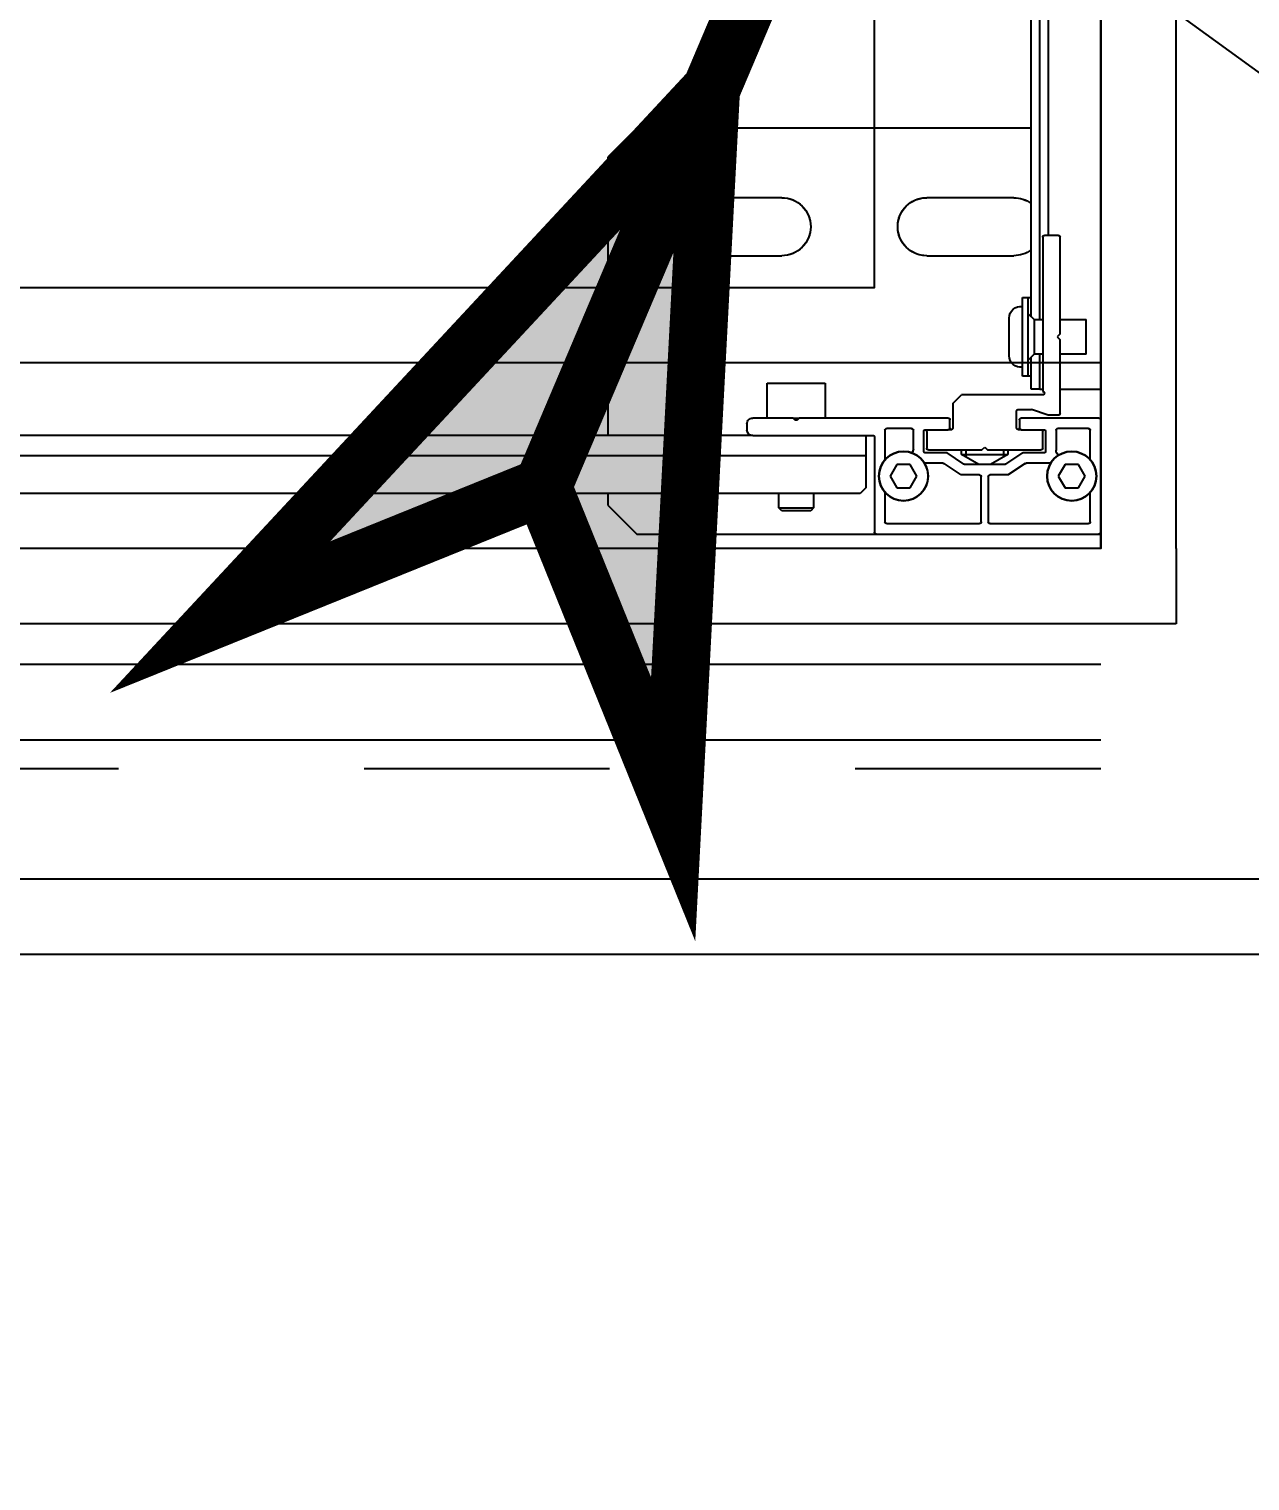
# Model space of a CAD drawing. Extents: x -2932 to 12371, y 2178 to 6224.
# Drawn here: x 3790.44 to 3811.49, y 3233.4 to 3258.43 of the extents above; entities that cross this region are included whole.
import ezdxf

# ---------------------------------------------------------------- set-up
doc = ezdxf.new("R2010")
doc.units = 0
doc.header["$PDMODE"] = 67
for name, pattern in [('ACAD_ISO02W100', [15, 12, -3]), ('prlm_ef', [0.165, 0.1, -0.065]), ('prlm_vmc', [0.282222, 0.141111, -0.141111])]:
    doc.linetypes.add(name, pattern=pattern)
doc.layers.get('0').update_dxf_attribs({"color": 252})
for name, color, linetype in [('_GAZELEC-EAU CHAUDE', 1, 'Continuous'), ('B aménagement intérieur', 252, 'Continuous'), ('B Général', 252, 'Continuous'), ('C ANNOTATIONS-prestations', 252, 'Continuous'), ('D SURFACES-shab', 252, 'Continuous'), ('F REMPLISSAGE-vert clair', 252, 'Continuous'), ('F REMPLISSAGE-vert foncé', 252, 'Continuous'), ('GAZ-FLECHE VMC', 93, 'Continuous'), ('MTI900_Alu', 252, 'Continuous'), ('prlm-CHAUFF', 30, 'Continuous'), ('prlm-EAU-EF', 161, 'Continuous'), ('prlm-MOD', 64, 'Continuous')]:
    doc.layers.add(name, color=color, linetype=linetype)
doc.layers.add('_GAZELEC-RESERVATION 2', color=6, linetype='Continuous', lineweight=18)
doc.layers.add('prlm-ZEROPLOT', color=254, linetype='Continuous', plot=False)
doc.styles.add('Eurostile', font='')
doc.styles.get('Eurostile').set_extended_font_data('Eurostile')
doc.dimstyles.new('Arch', dxfattribs={"dimtxt": 11.765001, "dimasz": 11.224121, "dimexe": 15.875, "dimexo": 7.9375, "dimgap": 7.9375, "dimtad": 1, "dimdec": 1, "dimtxsty": 'Eurostile', "dimblk": 'B n1.VW_SLASH', "dimblk1": 'B n1.VW_SLASH', "dimblk2": 'B n1.VW_SLASH', "dimcen": 0, "dimdle": 7.9375, "dimazin": 0, "dimtfac": 1, "dimtdec": 1, "dimtix": 1, "dimtmove": 0, "dimatfit": 0, "dimldrblk": 'B n1.VW_FILLEDARROW', "dimfxl": 1, "dimfrac": 2, "dimtolj": 1, "dimarcsym": 0})

# ---------------------------------------------------------------- blocks, each defined once
blk = doc.blocks.new('A n1.T4 A 107 (2D)')
at = {"layer": 'B Général', "linetype": 'Continuous'}
for p, q in [((191.497, 181.604), (59.034, 181.604)), ((191.497, 176.604), (115.497, 176.604))]:
    blk.add_line(p, q, dxfattribs=at)
at = {"layer": 'D SURFACES-shab', "lineweight": 18, "flags": 128}
blk.add_lwpolyline([(11.368, -278.518), (11.497, -203.646), (714.019, -203.646), (714.019, 99.354), (654.019, 99.354), (654.019, 144.612), (596.391, 144.612), (505.019, 144.612), (505.019, 176.604), (52.497, 176.604), (52.497, 156.604), (2.497, 156.604), (2.497, 176.604), (-138.503, 176.604), (-138.503, -278.518)], close=True, dxfattribs=at)
at = {"layer": 'F REMPLISSAGE-vert clair'}
for p, q in [((191.497, 180.304), (6.197, 180.304)), ((191.497, 177.904), (3.797, 177.904))]:
    blk.add_line(p, q, dxfattribs=at)
at = {"layer": 'F REMPLISSAGE-vert foncé', "linetype": 'Continuous'}
for p, q in [((191.497, 181.604), (7.497, 181.604)), ((191.497, 176.604), (2.497, 176.604))]:
    blk.add_line(p, q, dxfattribs=at)
at = {"layer": 'F REMPLISSAGE-vert foncé'}
for p, q in [((191.497, 180.304), (6.197, 180.304)), ((191.497, 177.904), (3.797, 177.904))]:
    blk.add_line(p, q, dxfattribs=at)
blk = doc.blocks.new('A n1.G 100_80')
at = {"layer": 'B Général', "linetype": 'Continuous', "flags": 128}
blk.add_lwpolyline([(9.5, -45), (9.5, 45), (48.52, 45), (48.52, -45)], close=True, dxfattribs=at)
at = {"layer": 'C ANNOTATIONS-prestations'}
for p, q in [((9.5, 44.75), (9.5, 44.72)), ((9.53, 44.75), (9.5, 44.75)), ((9.5, 44.72), (9.5, 42.78)), ((13.37, 44.75), (9.53, 44.75)), ((11.41, 44.57), (9.71, 44.57)), ((13.19, 44.57), (11.59, 44.57)), ((17.5, 44.75), (13.37, 44.75)), ((13.4, 43.08), (13.4, 44.72)), ((18, 44.25), (17.5, 44.75)), ((9.68, 44.54), (9.68, 44.033)), ((11.44, 43.76), (11.44, 44.54)), ((11.56, 44.54), (11.56, 43.76)), ((13.22, 44.033), (13.22, 44.54)), ((14.45, 44.3), (14.5, 44.35)), ((14.5, 44.35), (15, 44.35)), ((15, 44.35), (15.05, 44.3)), ((15.05, 44.3), (14.45, 44.3)), ((14.45, 44.05), (14.45, 44.3)), ((15.05, 44.3), (15.05, 44.05)), ((18, 44.05), (18, 44.25)), ((9.885, 43.95), (9.769, 43.75)), ((10.115, 43.95), (9.885, 43.95)), ((10.231, 43.75), (10.115, 43.95)), ((12.785, 43.95), (12.669, 43.75)), ((13.015, 43.95), (12.785, 43.95)), ((13.131, 43.75), (13.015, 43.95)), ((13.55, 43.95), (13.65, 44.05)), ((13.55, 43.4), (13.55, 43.95)), ((13.65, 44.05), (44.15, 44.05)), ((9.769, 43.75), (9.885, 43.55)), ((10.115, 43.55), (10.231, 43.75)), ((10.803, 43.535), (11.088, 43.725)), ((11.105, 43.73), (11.41, 43.73)), ((11.59, 43.73), (11.904, 43.73)), ((11.904, 43.73), (12.197, 43.535)), ((12.669, 43.75), (12.785, 43.55)), ((13.015, 43.55), (13.131, 43.75)), ((9.68, 43.467), (9.68, 42.96)), ((9.885, 43.55), (10.115, 43.55)), ((10.364, 43.53), (10.786, 43.53)), ((10.45, 42.98), (10.45, 43.32)), ((10.48, 43.35), (10.841, 43.35)), ((10.858, 43.355), (11.142, 43.545)), ((11.1, 43.377), (11.4, 43.55)), ((11.9, 43.377), (11.1, 43.377)), ((11.1, 43.3), (11.1, 43.377)), ((11.159, 43.55), (11.841, 43.55)), ((11.177, 43.3), (11.177, 43.421)), ((11.6, 43.55), (11.9, 43.377)), ((11.823, 43.3), (11.823, 43.421)), ((11.858, 43.545), (12.15, 43.35)), ((11.9, 43.377), (11.9, 43.3)), ((12.15, 43.35), (12.52, 43.35)), ((12.214, 43.53), (12.536, 43.53)), ((12.55, 43.32), (12.55, 42.98)), ((12.785, 43.55), (13.015, 43.55)), ((13.22, 42.96), (13.22, 43.467)), ((13.55, 43.05), (13.55, 43.4)), ((13.55, 43.4), (44.25, 43.4)), ((10.27, 42.96), (10.27, 43.307)), ((10.5, 43.27), (10.5, 42.98)), ((11.45, 43.3), (10.53, 43.3)), ((11.5, 43.25), (11.45, 43.3)), ((11.55, 43.3), (11.5, 43.25)), ((12.47, 43.3), (11.55, 43.3)), ((12.5, 42.98), (12.5, 43.27)), ((12.73, 43.28), (12.73, 42.96)), ((9.71, 42.93), (10.24, 42.93)), ((10.87, 42.95), (10.48, 42.95)), ((10.87, 42.95), (10.92, 42.95)), ((10.9, 42.78), (10.9, 42.92)), ((10.95, 42.92), (10.95, 42.63)), ((12.05, 42.5), (12.05, 42.92)), ((12.08, 42.95), (12.13, 42.95)), ((12.1, 42.92), (12.1, 42.78)), ((12.52, 42.95), (12.13, 42.95)), ((12.76, 42.93), (13.19, 42.93)), ((15.5, 43.05), (13.43, 43.05)), ((15.5, 43.05), (42.27, 43.05)), ((15.6, 42.85), (15.6, 42.95)), ((18, 38.25), (18, 43.05)), ((9.5, 42.78), (9.5, 42.25)), ((9.53, 42.75), (10.87, 42.75)), ((10.2, 42.67), (10.2, 41.4)), ((10.23, 42.7), (10.395, 42.7)), ((10.405, 42.699), (10.695, 42.602)), ((10.92, 42.6), (10.705, 42.6)), ((12.13, 42.75), (14.7, 42.75)), ((14.25, 42.15), (14.25, 42.75)), ((14.7, 42.75), (14.729, 42.779)), ((14.8, 42.75), (14.7, 42.75)), ((14.771, 42.779), (14.8, 42.75)), ((14.8, 42.75), (15.5, 42.75)), ((15.25, 42.75), (15.25, 42.15)), ((10.5, 42.35), (11.9, 42.35)), ((12.05, 42.5), (11.9, 42.35)), ((9.5, 42.25), (9.5, -42.25)), ((10.2, 42.25), (9.5, 42.25)), ((10.5, 39.63), (10.5, 42.29)), ((10.55, 42.25), (10.5, 42.25)), ((10.55, 42.25), (10.55, 41.65)), ((10.55, 42.25), (10.7, 42.25)), ((10.7, 42.25), (10.7, 41.7)), ((15.25, 42.15), (14.25, 42.15)), ((10.7, 42.03), (10.75, 42.03)), ((10.75, 42.03), (10.75, 40.67)), ((10.75, 42.03), (10.85, 42.03)), ((10.85, 42.03), (10.85, 40.67)), ((9.75, 41.65), (9.75, 41.05)), ((9.75, 41.65), (10.2, 41.65)), ((10.5, 41.65), (10.65, 41.65)), ((10.65, 41.65), (10.75, 41.75)), ((10.65, 41.05), (10.65, 41.65)), ((11.08, 41.675), (11.08, 41.025)), ((10.25, 41.35), (10.2, 41.4)), ((10.2, 41.3), (10.25, 41.35)), ((10.2, 41.3), (10.2, 39.63)), ((10.2, 41.05), (9.75, 41.05)), ((10.65, 41.05), (10.5, 41.05)), ((10.55, 41.05), (10.55, -41.05)), ((10.75, 40.95), (10.65, 41.05)), ((10.7, 41), (10.7, -41)), ((10.75, 40.67), (10.7, 40.67)), ((10.85, 40.67), (10.75, 40.67)), ((12.5, 39.95), (11, 39.95)), ((16.5, 39.95), (15, 39.95)), ((10.23, 39.6), (10.47, 39.6)), ((10.4, 39.6), (10.4, -39.6)), ((11, 38.95), (12.5, 38.95)), ((15, 38.95), (16.5, 38.95)), ((17.5, 37.75), (18, 38.25)), ((10.7, 37.75), (17.5, 37.75))]:
    blk.add_line(p, q, dxfattribs=at)
at = {"layer": 'C ANNOTATIONS-prestations', "flags": 128}
for points in [[(9.5, 44.72, -0.198912), (9.509, 44.741, -0.198912), (9.53, 44.75)], [(9.68, 44.54, -0.198912), (9.689, 44.561, -0.198912), (9.71, 44.57)], [(11.41, 44.57, -0.198912), (11.431, 44.561, -0.198912), (11.44, 44.54)], [(11.56, 44.54, -0.198912), (11.569, 44.561, -0.198912), (11.59, 44.57)], [(13.19, 44.57, -0.198912), (13.211, 44.561, -0.198912), (13.22, 44.54)], [(13.37, 44.75, -0.198912), (13.391, 44.741, -0.198912), (13.4, 44.72)], [(9.68, 44.03, -0.01196), (9.68, 44.031, -0.01196), (9.68, 44.033)], [(13.22, 44.033, -0.01196), (13.22, 44.031, -0.01196), (13.22, 44.03)], [(11.088, 43.725, -0.073633), (11.096, 43.729, -0.073633), (11.105, 43.73)], [(11.44, 43.76, -0.198912), (11.431, 43.739, -0.198912), (11.41, 43.73)], [(11.59, 43.73, -0.198912), (11.569, 43.739, -0.198912), (11.56, 43.76)], [(9.68, 43.467, -0.01196), (9.68, 43.469, -0.01196), (9.68, 43.47)], [(10.225, 43.39, -0.123554), (10.258, 43.354, -0.123554), (10.27, 43.307)], [(10.45, 43.32, -0.198912), (10.459, 43.341, -0.198912), (10.48, 43.35)], [(10.803, 43.535, -0.073633), (10.795, 43.531, -0.073633), (10.786, 43.53)], [(10.858, 43.355, -0.073633), (10.85, 43.351, -0.073633), (10.841, 43.35)], [(11.142, 43.545, -0.073633), (11.15, 43.549, -0.073633), (11.159, 43.55)], [(11.841, 43.55, -0.073633), (11.85, 43.549, -0.073633), (11.858, 43.545)], [(12.214, 43.53, -0.073633), (12.205, 43.531, -0.073633), (12.197, 43.535)], [(12.52, 43.35, -0.198912), (12.541, 43.341, -0.198912), (12.55, 43.32)], [(12.73, 43.28, -0.095961), (12.737, 43.318, -0.095961), (12.758, 43.35)], [(13.22, 43.47, -0.01196), (13.22, 43.469, -0.01196), (13.22, 43.467)], [(10.5, 43.27, -0.198912), (10.509, 43.291, -0.198912), (10.53, 43.3)], [(12.47, 43.3, -0.198912), (12.491, 43.291, -0.198912), (12.5, 43.27)], [(13.43, 43.05, -0.198912), (13.409, 43.059, -0.198912), (13.4, 43.08)], [(9.71, 42.93, -0.198912), (9.689, 42.939, -0.198912), (9.68, 42.96)], [(10.27, 42.96, -0.198912), (10.261, 42.939, -0.198912), (10.24, 42.93)], [(10.48, 42.95, -0.198912), (10.459, 42.959, -0.198912), (10.45, 42.98)], [(10.53, 42.95, -0.198912), (10.509, 42.959, -0.198912), (10.5, 42.98)], [(10.87, 42.95, -0.198912), (10.891, 42.941, -0.198912), (10.9, 42.92)], [(10.92, 42.95, -0.198912), (10.941, 42.941, -0.198912), (10.95, 42.92)], [(12.05, 42.92, -0.198912), (12.059, 42.941, -0.198912), (12.08, 42.95)], [(12.1, 42.92, -0.198912), (12.109, 42.941, -0.198912), (12.13, 42.95)], [(12.5, 42.98, -0.198912), (12.491, 42.959, -0.198912), (12.47, 42.95)], [(12.55, 42.98, -0.198912), (12.541, 42.959, -0.198912), (12.52, 42.95)], [(12.76, 42.93, -0.198912), (12.739, 42.939, -0.198912), (12.73, 42.96)], [(13.22, 42.96, -0.198912), (13.211, 42.939, -0.198912), (13.19, 42.93)], [(15.5, 43.05, -0.198912), (15.571, 43.021, -0.198912), (15.6, 42.95)], [(15.6, 42.85, -0.198912), (15.571, 42.779, -0.198912), (15.5, 42.75)], [(9.53, 42.75, -0.198912), (9.509, 42.759, -0.198912), (9.5, 42.78)], [(10.2, 42.67, -0.198912), (10.209, 42.691, -0.198912), (10.23, 42.7)], [(10.395, 42.7, -0.040241), (10.4, 42.7, -0.040241), (10.405, 42.699)], [(10.705, 42.6, -0.040241), (10.7, 42.6, -0.040241), (10.695, 42.602)], [(10.9, 42.78, -0.198912), (10.891, 42.759, -0.198912), (10.87, 42.75)], [(10.95, 42.63, -0.198912), (10.941, 42.609, -0.198912), (10.92, 42.6)], [(12.13, 42.75, -0.198912), (12.109, 42.759, -0.198912), (12.1, 42.78)], [(14.729, 42.779, -0.198912), (14.75, 42.788, -0.198912), (14.771, 42.779)], [(10.5, 42.29, -0.414214), (10.47, 42.32, -0.414214), (10.5, 42.35)], [(10.85, 41.873, -0.218554), (11.01, 41.827, -0.218554), (11.08, 41.675)], [(10.85, 41.874, -0.003145), (10.853, 41.874, -0.003145), (10.855, 41.874)], [(11.08, 41.025, -0.218554), (11.01, 40.873, -0.218554), (10.85, 40.827)], [(10.855, 40.827, -0.003145), (10.853, 40.826, -0.003145), (10.85, 40.826)], [(10.7, 39.85, -0.080612), (10.842, 39.924, -0.080612), (11, 39.95)], [(12.5, 39.95, -0.414214), (13, 39.45, -0.414214), (12.5, 38.95)], [(15, 38.95, -0.414214), (14.5, 39.45, -0.414214), (15, 39.95)], [(16.5, 39.95, -0.414214), (17, 39.45, -0.414214), (16.5, 38.95)], [(10.23, 39.6, -0.198912), (10.209, 39.609, -0.198912), (10.2, 39.63)], [(10.5, 39.63, -0.198912), (10.491, 39.609, -0.198912), (10.47, 39.6)], [(11, 38.95, -0.080612), (10.842, 38.976, -0.080612), (10.7, 39.05)]]:
    blk.add_lwpolyline(points, format="xyb", dxfattribs=at)
at = {"layer": 'C ANNOTATIONS-prestations'}
for centre in [(10, 43.75), (12.9, 43.75)]:
    blk.add_circle(centre, 0.425, dxfattribs=at)
blk = doc.blocks.new('A n1.MTI900_Alu_390')
at = {"layer": 'MTI900_Alu', "color": 1, "linetype": 'Continuous'}
for p, q in [((-4.475, 0), (-4.472, 0)), ((-4.475, -0.003), (-4.475, 0)), ((-4.472, 0), (-4.278, 0)), ((-4.278, 0), (-4.225, 0)), ((-4.225, 0), (4.225, 0)), ((-4.225, -0.07), (-4.225, 0)), ((-4.475, -0.387), (-4.475, -0.003)), ((-4.457, -0.191), (-4.457, -0.021)), ((-4.454, -0.018), (-4.4033, -0.018)), ((-4.3467, -0.018), (-4.296, -0.018)), ((-4.293, -0.021), (-4.293, -0.074)), ((-4.275, -0.003), (-4.275, -0.137)), ((-4.165, -0.025), (-4.105, -0.025)), ((-4.165, -0.025), (-4.165, -0.07)), ((-4.105, -0.07), (-4.105, -0.025)), ((-4.395, -0.0385), (-4.375, -0.0269)), ((-4.395, -0.0615), (-4.395, -0.0385)), ((-4.375, -0.0269), (-4.355, -0.0385)), ((-4.355, -0.0385), (-4.355, -0.0615)), ((-4.375, -0.0731), (-4.395, -0.0615)), ((-4.355, -0.0615), (-4.375, -0.0731)), ((-4.27, -0.073), (-4.27, -0.0895)), ((-4.267, -0.07), (-4.14, -0.07)), ((-4.135, -0.075), (-4.14, -0.07)), ((-4.13, -0.07), (-4.135, -0.075)), ((-4.13, -0.07), (-3.963, -0.07)), ((-3.96, -0.073), (-3.96, -0.097)), ((-4.353, -0.0864), (-4.353, -0.1286)), ((-4.335, -0.098), (-4.335, -0.1341)), ((-4.298, -0.095), (-4.332, -0.095)), ((-4.296, -0.077), (-4.3306, -0.077)), ((-4.327, -0.1), (-4.298, -0.1)), ((-4.295, -0.137), (-4.295, -0.098)), ((-4.2698, -0.0905), (-4.2602, -0.1195)), ((-4.235, -0.1), (-4.235, -0.24)), ((-3.963, -0.1), (-4.229, -0.1)), ((-4.225, -0.105), (-4.225, -0.1)), ((-4.165, -0.1), (-4.165, -0.115)), ((-4.105, -0.115), (-4.105, -0.1)), ((-3.96, -0.09), (3.96, -0.09)), ((-4.33, -0.195), (-4.33, -0.103)), ((-4.26, -0.142), (-4.26, -0.1205)), ((-4.225, -0.105), (-4.165, -0.105)), ((-4.225, -0.105), (-4.225, -0.12)), ((-4.225, -0.12), (-4.17, -0.12)), ((-4.203, -0.12), (-4.203, -0.125)), ((-4.203, -0.125), (-4.067, -0.125)), ((-4.203, -0.125), (-4.203, -0.135)), ((-4.165, -0.115), (-4.175, -0.125)), ((-4.105, -0.115), (-4.165, -0.115)), ((-4.105, -0.105), (4.105, -0.105)), ((-4.095, -0.125), (-4.105, -0.115)), ((-4.1, -0.12), (4.1, -0.12)), ((-4.067, -0.125), (-4.067, -0.12)), ((-4.067, -0.135), (-4.067, -0.125)), ((-3.775, -0.12), (-3.775, -0.8)), ((-4.3535, -0.1303), (-4.3725, -0.1588)), ((-4.3355, -0.1358), (-4.3545, -0.1642)), ((-4.295, -0.137), (-4.295, -0.142)), ((-4.278, -0.14), (-4.292, -0.14)), ((-4.292, -0.145), (-4.263, -0.145)), ((-4.203, -0.135), (-4.067, -0.135)), ((-3.995, -0.3), (-3.995, -0.15)), ((-3.895, -0.15), (-3.895, -0.3)), ((-4.373, -0.1605), (-4.373, -0.191)), ((-4.3377, -0.16), (-4.355, -0.19)), ((-4.355, -0.1659), (-4.355, -0.2341)), ((-4.33, -0.1677), (-4.3421, -0.1677)), ((-4.3377, -0.24), (-4.3377, -0.16)), ((-4.33, -0.16), (-4.3377, -0.16)), ((-4.1675, -0.158), (-4.1025, -0.158)), ((-4.376, -0.194), (-4.454, -0.194)), ((-4.325, -0.2), (-4.33, -0.195)), ((-4.33, -0.205), (-4.325, -0.2)), ((-4.457, -0.369), (-4.457, -0.209)), ((-4.454, -0.206), (-4.376, -0.206)), ((-4.373, -0.209), (-4.373, -0.2404)), ((-4.355, -0.21), (-4.3377, -0.24)), ((-4.33, -0.297), (-4.33, -0.205)), ((-4.373, -0.2404), (-4.3535, -0.2697)), ((-4.3545, -0.2358), (-4.335, -0.265)), ((-4.33, -0.2323), (-4.3421, -0.2323)), ((-4.3377, -0.24), (-4.33, -0.24)), ((-4.25, -0.255), (-4.235, -0.24)), ((-4.353, -0.2714), (-4.353, -0.3036)), ((-4.335, -0.265), (-4.335, -0.302)), ((-4.295, -0.258), (-4.295, -0.263)), ((-4.295, -0.302), (-4.295, -0.263)), ((-4.25, -0.255), (-4.292, -0.255)), ((-4.292, -0.26), (-4.278, -0.26)), ((-4.275, -0.263), (-4.275, -0.52)), ((-4.298, -0.3), (-4.327, -0.3)), ((-4.395, -0.3285), (-4.375, -0.3169)), ((-4.375, -0.3169), (-4.355, -0.3285)), ((-4.332, -0.305), (-4.298, -0.305)), ((-4.328, -0.323), (-4.296, -0.323)), ((-4.395, -0.3515), (-4.395, -0.3285)), ((-4.355, -0.3285), (-4.355, -0.3515)), ((-4.293, -0.326), (-4.293, -0.369)), ((-4.4033, -0.372), (-4.454, -0.372)), ((-4.375, -0.3631), (-4.395, -0.3515)), ((-4.355, -0.3515), (-4.375, -0.3631)), ((-4.296, -0.372), (-4.3467, -0.372)), ((-4.475, -0.8), (-4.475, -0.387)), ((-4.308, -0.39), (-4.472, -0.39)), ((-4.305, -0.6), (-4.305, -0.393)), ((-4.395, -0.405), (-4.405, -0.415)), ((-4.405, -0.415), (-4.405, -3.465)), ((-4.34, -0.405), (-4.395, -0.405)), ((-4.305, -0.405), (-4.34, -0.405)), ((-4.34, -0.405), (-4.34, -3.475)), ((-4.215, -0.475), (-4.275, -0.475)), ((-4.215, -0.575), (-4.215, -0.475)), ((-4.43, -0.495), (-4.435, -0.5)), ((-4.435, -0.5), (-4.435, -0.55)), ((-4.43, -0.555), (-4.43, -0.495)), ((-4.405, -0.495), (-4.43, -0.495)), ((-4.275, -0.52), (-4.2779, -0.5229)), ((-4.275, -0.53), (-4.275, -0.52)), ((-4.435, -0.55), (-4.43, -0.555)), ((-4.2779, -0.5271), (-4.275, -0.53)), ((-4.275, -0.53), (-4.275, -0.6)), ((-3.995, -0.7), (-3.995, -0.55)), ((-3.895, -0.55), (-3.895, -0.7)), ((-4.43, -0.555), (-4.405, -0.555)), ((-4.275, -0.575), (-4.215, -0.575)), ((-4.305, -0.6), (-4.305, -3.277)), ((-4.285, -0.61), (-4.295, -0.61)), ((-4.425, -0.85), (-4.475, -0.8)), ((-3.775, -0.8), (-3.825, -0.85)), ((-4.405, -0.85), (-4.425, -0.85)), ((-3.825, -0.85), (-4.305, -0.85))]:
    blk.add_line(p, q, dxfattribs=at)
for centre in [(-4.375, -0.05), (-4.375, -0.34)]:
    blk.add_circle(centre, 0.0425, dxfattribs=at)
for centre, radius, start, end in [((-4.472, -0.003), 0.003, 90, 180), ((-4.278, -0.003), 0.003, 0, 90), ((-4.454, -0.021), 0.003, 90, 180), ((-4.4033, -0.021), 0.003, 84.5182, 90), ((-4.3467, -0.021), 0.003, 90, 95.4817), ((-4.296, -0.021), 0.003, 0, 90), ((-4.3306, -0.067), 0.01, 213.6525, 270), ((-4.296, -0.074), 0.003, 270, 0), ((-4.267, -0.073), 0.003, 90, 180), ((-3.963, -0.073), 0.003, 0, 90), ((-4.332, -0.098), 0.003, 90, 180), ((-4.327, -0.103), 0.003, 90, 180), ((-4.298, -0.098), 0.003, 0, 90), ((-4.298, -0.103), 0.003, 0, 90), ((-4.267, -0.0895), 0.003, 180, 198.4349), ((-4.232, -0.1), 0.003, 0, 180), ((-3.963, -0.097), 0.003, 270, 0), ((-4.263, -0.1205), 0.003, 0, 18.4349), ((-3.945, -0.15), 0.05, 143.1301, 180), ((-3.945, -0.15), 0.05, 0, 36.8699), ((-4.356, -0.1286), 0.003, 326.3099, 0), ((-4.338, -0.1341), 0.003, 326.3099, 0), ((-4.292, -0.137), 0.003, 180, 270), ((-4.292, -0.142), 0.003, 180, 270), ((-4.278, -0.137), 0.003, 270, 0), ((-4.263, -0.142), 0.003, 270, 0), ((-4.1675, -0.138), 0.02, 171.3731, 270), ((-4.1675, -0.133), 0.02, 185.7392, 187.1808), ((-4.1025, -0.138), 0.02, 270, 8.6269), ((-4.1025, -0.133), 0.02, 352.8192, 354.2608), ((-4.37, -0.1605), 0.003, 146.3099, 180), ((-4.352, -0.1659), 0.003, 146.3099, 180), ((-4.454, -0.191), 0.003, 180, 270), ((-4.376, -0.191), 0.003, 270, 0), ((-4.454, -0.209), 0.003, 90, 180), ((-4.376, -0.209), 0.003, 0, 90), ((-4.352, -0.2341), 0.003, 180, 213.6901), ((-4.356, -0.2714), 0.003, 0, 33.6901), ((-4.292, -0.258), 0.003, 90, 180), ((-4.292, -0.263), 0.003, 90, 180), ((-4.278, -0.263), 0.003, 0, 90), ((-4.327, -0.297), 0.003, 180, 270), ((-4.298, -0.297), 0.003, 270, 0), ((-3.945, -0.3), 0.05, 180, 0), ((-4.332, -0.302), 0.003, 180, 270), ((-4.328, -0.333), 0.01, 90, 133.851), ((-4.298, -0.302), 0.003, 270, 0), ((-4.296, -0.326), 0.003, 0, 90), ((-4.454, -0.369), 0.003, 180, 270), ((-4.4033, -0.369), 0.003, 270, 275.4818), ((-4.3467, -0.369), 0.003, 264.5182, 270), ((-4.296, -0.369), 0.003, 270, 0), ((-4.472, -0.387), 0.003, 180, 270), ((-4.308, -0.393), 0.003, 0, 90), ((-3.945, -0.55), 0.05, 0, 180), ((-4.2758, -0.525), 0.003, 135, 225), ((-4.295, -0.6), 0.01, 180, 270), ((-4.285, -0.6), 0.01, 270, 0), ((-3.945, -0.7), 0.05, 180, 0)]:
    blk.add_arc(centre, radius, start, end, dxfattribs=at)
blk = doc.blocks.new('xi.thema+')
at = {"layer": 'prlm-CHAUFF', "color": 7, "linetype": 'prlm_vmc', "ltscale": 30}
blk.add_lwpolyline([(-27.9, 0), (-27.9, 34.4)], dxfattribs=at)
at = {"layer": 'prlm-CHAUFF', "color": 0}
blk.add_lwpolyline([(-20.9, 0), (-20.9, 34.4), (20.9, 34.4), (20.9, 0)], close=True, dxfattribs=at)
blk = doc.blocks.new('xi.uta-yzen-d')
at = {"layer": 'prlm-CHAUFF', "ltscale": 50}
blk.add_lwpolyline([(-40.5, 20.62), (-40.5, 3.9), (40.5, 3.9), (40.5, 20.62)], close=True, dxfattribs=at)
blk = doc.blocks.new('xi.dchrob')
at = {"layer": 'prlm-ZEROPLOT', "color": 253, "linetype": 'ACAD_ISO02W100', "ltscale": 5}
blk.add_circle((13.375, 0), 180, dxfattribs=at)
blk = doc.blocks.new('B n1.VW_SLASH')
at = {"linetype": 'ByBlock', "lineweight": -2}
blk.add_line((0.7072, 0), (-1, 0), dxfattribs=at)
at = {"linetype": 'Continuous', "lineweight": 20, "flags": 128}
blk.add_lwpolyline([(0.5001, 0.5001), (-0.5001, -0.5001)], dxfattribs=at)
blk = doc.blocks.new('*D261')
at = {"layer": '_GAZELEC-RESERVATION 2', "color": 0, "lineweight": -2, "transparency": 16777216}
for p, q in [((3817.92, 3253.451), (3817.92, 3208.515)), ((3857.92, 3253.451), (3857.92, 3208.515)), ((3806.696, 3224.39), (3795.472, 3224.39)), ((3817.92, 3224.39), (3857.92, 3224.39)), ((3869.144, 3224.39), (3880.368, 3224.39))]:
    blk.add_line(p, q, dxfattribs=at)
at = {"layer": 'Defpoints', "color": 0, "transparency": 16777216}
for p in [(3817.92, 3261.389), (3857.92, 3261.389), (3857.92, 3224.39)]:
    blk.add_point(p, dxfattribs=at)
at = {"layer": '_GAZELEC-RESERVATION 2', "color": 0, "lineweight": -2, "transparency": 16777216, "xscale": 11.22412109375, "yscale": 11.22412109375, "zscale": 11.22412109375}
blk.add_blockref('B n1.VW_SLASH', (3817.92, 3224.39), dxfattribs=at)
at = {"layer": '_GAZELEC-RESERVATION 2', "color": 0, "lineweight": -2, "transparency": 16777216, "xscale": 11.22412109375, "yscale": 11.22412109375, "zscale": 11.22412109375, "rotation": 180}
blk.add_blockref('B n1.VW_SLASH', (3857.92, 3224.39), dxfattribs=at)
at = {"layer": '_GAZELEC-RESERVATION 2', "color": 0, "transparency": 16777216, "insert": (3837.92, 3238.21), "char_height": 11.765, "attachment_point": 5, "style": 'Eurostile'}
blk.add_mtext('\\A1;40.00', dxfattribs=at)
blk = doc.blocks.new('B n1.VW_FILLEDARROW')
at = {"linetype": 'Continuous'}
blk.add_hatch(color=250, dxfattribs=at).paths.add_polyline_path([(-1.4144, 0.379), (0, 0), (-1.4144, -0.379)])
at = {"linetype": 'Continuous', "flags": 128}
blk.add_lwpolyline([(-1.4144, 0.379), (0, 0), (-1.4144, -0.379)], close=True, dxfattribs=at)
blk = doc.blocks.new('FLECHE2')
h = blk.add_hatch(color=256)
h.dxf.hatch_style = 1
h.paths.add_polyline_path([(496271.87, -370023.32), (496278.4, -369899.22), (496300.9, -369954.84), (496356.52, -369932.35)])
at = {"const_width": 10}
for points in [[(496066.67, -370507.24), (496300.9, -369954.84), (496356.52, -369932.35), (496271.87, -370023.32), (496300.9, -369954.84), (496278.4, -369899.22), (496271.87, -370023.32), (496356.52, -369932.35), (496300.9, -369954.84), (496278.4, -369899.22), (496271.87, -370023.32)], [(496271.87, -370023.32), (496278.4, -369899.22), (496300.9, -369954.84), (496356.52, -369932.35), (496271.87, -370023.32)]]:
    blk.add_lwpolyline(points, dxfattribs=at)

msp = doc.modelspace()

# ---------------------------------------------------------------- hatches: boundary and pattern name
at = {"layer": '_GAZELEC-RESERVATION 2'}
h = msp.add_hatch(dxfattribs=at)
h.set_pattern_fill('ANSI31', color=256)
h.paths.add_polyline_path([(4582.334, 4118.812), (4542.334, 4118.812), (4542.334, 4108.812), (4582.334, 4108.812)])
h.paths.add_polyline_path([(4843.196, 4114.016), (4843.196, 4054.016), (4853.196, 4054.016), (4853.196, 4114.016)])
h.paths.add_polyline_path([(3523.835, 2610.903), (3603.835, 2610.903), (3603.835, 2600.903), (3524.1, 2600.903)])
h.paths.add_polyline_path([(5215.038, 4391.389), (5215.038, 4421.389), (5225.038, 4421.389), (5225.038, 4391.389)])
h.paths.add_polyline_path([(4111.403, 3400.476), (3931.403, 3400.476), (3931.403, 3410.476), (4111.403, 3410.476)])
h.paths.add_polyline_path([(3847.92, 3341.389), (3847.92, 3371.389), (3837.92, 3371.389), (3837.92, 3341.389)])
edge = h.paths.add_edge_path()
edge.add_line((4631.965, 4574.473), (4631.965, 4504.473))
edge.add_line((4631.965, 4504.473), (4621.965, 4504.473))
edge.add_line((4621.965, 4504.473), (4621.965, 4574.465))
edge.add_line((4621.965, 4574.465), (4631.965, 4574.465))

# ---------------------------------------------------------------- linework, layer by layer
msp.add_spline([(4302.002, 2828.226), (4301.442, 2865.226), (4251.655, 2954.393), (3898.852, 3140.543), (3808.455, 3157.215), (3740.938, 3189.456), (3721.92, 3233.337), (3739.16, 3300.141), (3790.033, 3317.124), (3797.789, 3317.124)], degree=3)
at = {"layer": '_GAZELEC-EAU CHAUDE', "linetype": 'prlm_ef'}
for points in [[(3792.495, 3326.836), (3773.784, 3326.836), (3738.443, 3326.836), (3726.982, 3326.836), (3722.759, 3326.836), (3711.627, 3326.836), (3436.241, 2605.026)], [(3797.66, 3313.377), (3781.917, 3313.377), (3764.108, 3313.377), (3747.479, 3313.377), (3720.345, 3310.611), (3681.59, 3290.096), (3660.315, 3214.659), (3718.817, 3126.386), (3741.332, 3121.808), (3799.89, 3121.808), (4041.245, 3121.808), (4183.95, 3130.215), (4331.082, 3131.784)]]:
    msp.add_spline(points, degree=3, dxfattribs=at)
at = {"layer": 'B aménagement intérieur', "linetype": 'Continuous'}
for p, q in [((3808.92, 3249.476), (3808.92, 3339.476)), ((3808.92, 3249.476), (3769.92, 3249.476)), ((3862.92, 3242.476), (3769.92, 3242.476))]:
    msp.add_line(p, q, dxfattribs=at)
at = {"layer": 'F REMPLISSAGE-vert clair'}
for p, q in [((3810.22, 3249.476), (3810.22, 3339.476)), ((3810.22, 3249.476), (3810.22, 3248.176)), ((3810.22, 3248.176), (3769.92, 3248.176)), ((3861.62, 3243.776), (3769.92, 3243.776))]:
    msp.add_line(p, q, dxfattribs=at)
at = {"layer": 'F REMPLISSAGE-vert foncé', "linetype": 'Continuous'}
for p, q in [((3808.92, 3249.476), (3808.92, 3339.476)), ((3808.92, 3249.476), (3769.92, 3249.476)), ((3862.92, 3242.476), (3769.92, 3242.476))]:
    msp.add_line(p, q, dxfattribs=at)
at = {"layer": 'F REMPLISSAGE-vert foncé'}
for p, q in [((3810.22, 3249.476), (3810.22, 3339.476)), ((3810.22, 3248.176), (3769.92, 3248.176)), ((3861.62, 3243.776), (3769.92, 3243.776))]:
    msp.add_line(p, q, dxfattribs=at)
at = {"layer": 'prlm-EAU-EF', "linetype": 'prlm_ef'}
for points in [[(5181.04, 4454.411), (5161.376, 4453.72), (5137.079, 4450.79), (5124.545, 4447.272), (5110.251, 4441.782), (5095.929, 4432.016), (5087.226, 4421.358), (5080.768, 4400.887), (5077.116, 4378.448), (5073.095, 4357.627), (5065.873, 4335.71), (5045.8, 4307.647), (5031.252, 4294.743), (4963.256, 4262.094), (4896.61, 4248.956), (4825.931, 4242.336), (4704.38, 4240.673), (4512.279, 4240.673), (4424.513, 4240.673), (4374.117, 4239.896), (4331.527, 4229.09), (4290.824, 4201.35), (4257.886, 4148.682), (4251.728, 4117.767), (4249.226, 4072.42), (4253.759, 3977.468), (4253.759, 3860.341), (4253.759, 3575.094), (4253.759, 3380.067), (4253.759, 3281.533), (4253.759, 3277.937), (4168.047, 3161.045), (4089.09, 3146.964), (4017.991, 3146.964), (3905.354, 3146.964), (3789.498, 3146.964), (3770.74, 3146.964), (3756.764, 3146.964), (3707.111, 3169.019), (3680.63, 3212.02), (3680.63, 3270.323), (3702.504, 3299.035), (3742.892, 3309.989), (3792.228, 3310.647)], [(3796.949, 3319.629), (3789.469, 3319.629), (3774.225, 3319.629), (3759.242, 3319.629), (3744.364, 3319.629), (3737.047, 3319.629), (3712.499, 3316.158), (3686.617, 3306.54), (3665.863, 3287.614), (3653.437, 3263.03), (3649.078, 3239.403), (3647.838, 3218.361), (3651.431, 3179.887), (3697.2, 3113.984), (3754.355, 3093.193), (3936.21, 3054.833), (4240.175, 2993.379), (4264.787, 2988.262), (4329.017, 2983.634)]]:
    msp.add_spline(points, degree=3, dxfattribs=at)
for points, knots in [([(3792.495, 3330.836), (3774.697, 3330.837), (3756.903, 3330.832), (3736.021, 3330.837), (3732.937, 3330.838), (3728.128, 3330.837), (3726.403, 3330.835), (3723.363, 3330.835), (3722.046, 3330.837), (3719.396, 3330.847), (3718.065, 3330.852), (3714.628, 3330.858), (3712.515, 3330.853), (3708.315, 3330.789), (3706.231, 3330.733), (3700.027, 3330.495), (3695.953, 3330.242), (3683.918, 3329.202), (3676.142, 3328.135), (3653.54, 3323.848), (3639.437, 3319.54), (3613.07, 3308.219), (3600.808, 3301.207), (3578.025, 3284.703), (3567.504, 3275.212), (3548.079, 3253.982), (3539.173, 3242.245), (3515.627, 3205.507), (3502.845, 3177.934), (3481.461, 3116.932), (3472.86, 3083.499), (3458.894, 3012.045), (3453.53, 2974.023), (3441.493, 2860.392), (3437.693, 2780.684), (3433.977, 2668.134), (3433.11, 2636.631), (3432.243, 2605.136)], [0, 0, 0, 0, 53.391379, 53.391379, 62.64074, 62.64074, 67.81111, 67.81111, 71.783856, 71.783856, 75.756603, 75.756603, 82.029259, 82.029259, 88.301914, 88.301914, 100.847226, 100.847226, 125.937848, 125.937848, 176.119094, 176.119094, 226.300339, 226.300339, 276.481584, 276.481584, 326.66283, 326.66283, 421.049607, 421.049607, 515.436384, 515.436384, 609.823161, 609.823161, 785.745757, 785.745757, 853.427273, 853.427273, 853.427273, 853.427273]), ([(3797.662, 3317.377), (3792.771, 3317.38), (3787.877, 3317.383), (3779.654, 3317.375), (3776.329, 3317.366), (3770.433, 3317.361), (3767.86, 3317.363), (3763.149, 3317.38), (3761.007, 3317.395), (3756.703, 3317.42), (3754.544, 3317.429), (3748.046, 3317.41), (3743.684, 3317.339), (3734.907, 3316.864), (3730.494, 3316.459), (3723.676, 3315.395), (3721.277, 3314.938), (3716.485, 3313.819), (3714.099, 3313.161), (3707.015, 3310.896), (3702.388, 3308.999), (3694.307, 3304.844), (3690.788, 3302.704), (3684.767, 3298.356), (3682.196, 3296.231), (3677.98, 3292.198), (3676.266, 3290.363), (3673.058, 3286.53), (3671.563, 3284.532), (3667.395, 3278.322), (3665.04, 3273.893), (3659.286, 3260.222), (3656.997, 3250.386), (3655.079, 3230.052), (3655.448, 3219.551), (3658.55, 3198.775), (3661.288, 3188.497), (3668.964, 3169.079), (3673.901, 3159.937), (3684.587, 3145.439), (3689.947, 3139.691), (3701.905, 3129.996), (3708.506, 3126.049), (3717.245, 3122.677), (3718.848, 3122.128), (3722.078, 3121.145), (3723.708, 3120.71), (3728.626, 3119.547), (3731.942, 3118.962), (3737.259, 3118.225), (3739.261, 3117.994), (3743.248, 3117.597), (3745.239, 3117.431), (3751.201, 3117.021), (3755.163, 3116.864), (3767.012, 3116.644), (3774.863, 3116.835), (3787.529, 3117.296), (3792.37, 3117.509), (3800.404, 3117.828), (3803.605, 3117.943), (3810.013, 3118.146), (3813.219, 3118.234), (3822.837, 3118.461), (3829.252, 3118.565), (3848.506, 3118.756), (3861.353, 3118.724), (3899.925, 3118.364), (3925.679, 3117.77), (3961.896, 3117.234), (3972.341, 3117.114), (3996.976, 3117.002), (4011.168, 3117.072), (4032.183, 3117.514), (4039.007, 3117.712), (4052.647, 3118.229), (4059.462, 3118.545), (4079.895, 3119.617), (4093.499, 3120.499), (4124.392, 3122.592), (4141.671, 3123.828), (4166.567, 3125.329), (4174.194, 3125.75), (4197.069, 3126.834), (4212.33, 3127.303), (4242.882, 3127.889), (4258.17, 3128.005), (4292.65, 3128.047), (4311.847, 3127.916), (4331.055, 3127.784)], [0, 0, 0, 0, 14.674399, 14.674399, 24.647457, 24.647457, 32.385058, 32.385058, 38.827294, 38.827294, 45.269529, 45.269529, 58.154, 58.154, 71.038471, 71.038471, 78.018781, 78.018781, 84.999092, 84.999092, 98.959714, 98.959714, 110.505269, 110.505269, 119.93421, 119.93421, 127.087417, 127.087417, 134.240623, 134.240623, 148.547036, 148.547036, 176.367934, 176.367934, 204.188832, 204.188832, 232.00973, 232.00973, 259.830628, 259.830628, 281.787209, 281.787209, 303.743789, 303.743789, 308.568206, 308.568206, 313.392622, 313.392622, 323.041455, 323.041455, 328.878127, 328.878127, 334.7148, 334.7148, 346.388145, 346.388145, 369.734836, 369.734836, 384.263156, 384.263156, 393.916982, 393.916982, 403.570809, 403.570809, 422.878463, 422.878463, 461.493771, 461.493771, 538.724386, 538.724386, 570.010132, 570.010132, 612.491702, 612.491702, 632.908222, 632.908222, 653.324741, 653.324741, 694.15778, 694.15778, 746.13474, 746.13474, 769.102348, 769.102348, 815.037565, 815.037565, 860.972781, 860.972781, 918.56609, 918.56609, 918.56609, 918.56609])]:
    msp.add_open_spline(points, degree=3, knots=knots, dxfattribs=at)

# ---------------------------------------------------------------- block references
at = {"layer": 'B aménagement intérieur'}
msp.add_blockref('A n1.T4 A 107 (2D)', (3617.424, 3065.871), dxfattribs=at)
at = {"layer": 'B aménagement intérieur', "rotation": 180}
msp.add_blockref('A n1.G 100_80', (3818.42, 3294.476), dxfattribs=at)
at = {"layer": 'GAZ-FLECHE VMC', "xscale": 0.1, "yscale": 0.1, "zscale": 0.1, "rotation": 179.9998799651404}
msp.add_blockref('FLECHE2', (53429.311, -33745.045), dxfattribs=at)
at = {"layer": 'prlm-CHAUFF', "xscale": -9.999999999999975, "yscale": 9.999999999999975, "zscale": 9.999999999999975, "rotation": 270.0001153397708}
msp.add_blockref('A n1.MTI900_Alu_390', (3808.92, 3294.476), dxfattribs=at)
at = {"layer": 'prlm-CHAUFF'}
for name, p, rotation in [('xi.uta-yzen-d', (3808.92, 3294.476), 90.00011533963546), ('xi.thema+', (3808.92, 3273.576), 90)]:
    msp.add_blockref(name, p, dxfattribs=dict(at, rotation=rotation))
at = {"layer": 'prlm-MOD'}
for p, rotation in [((3915.899, 3391.068), 90), ((3857.92, 3386.976), 180)]:
    msp.add_blockref('xi.dchrob', p, dxfattribs=dict(at, rotation=rotation))

# ---------------------------------------------------------------- dimensions: what is measured, and where the dimension line sits
at = {"layer": '_GAZELEC-RESERVATION 2'}
dim = msp.add_linear_dim(base=(3857.92, 3224.39), p1=(3817.92, 3261.389), p2=(3857.92, 3261.389), dimstyle='Arch', override={"dimdec": 2, "dimzin": 0, "dimdsep": 46, "dimpost": '<>'}, dxfattribs=at)
dim.commit()
dim.dimension.update_dxf_attribs({"geometry": '*D261', "text_midpoint": (3837.92, 3238.21)})

doc.saveas('drawing.dxf')
